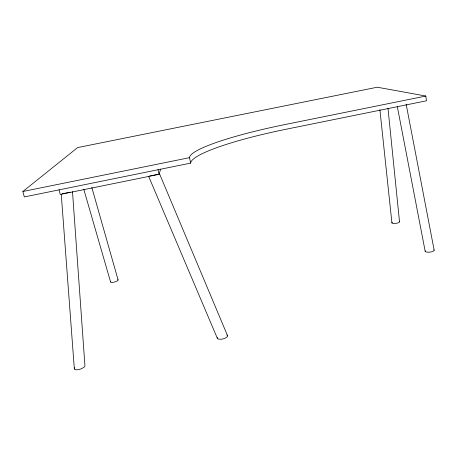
<?xml version="1.0" encoding="UTF-8"?>
<svg xmlns="http://www.w3.org/2000/svg" width="457" height="457" viewBox="0 0 457 457"><rect width="100%" height="100%" fill="white"/><g stroke="black" fill="none" stroke-linecap="round" stroke-linejoin="round"><path stroke-width="0.69" d="M59.033 189.746L60.255 194.442L159.093 174.323L160.607 169.159M159.105 173.683L159.242 173.209M392.392 222.228L392.026 222.53A3.942 1.068 -7.9 0 0 393.071 223.422L394.802 223.467A3.782 1.028 -8 0 0 398.47 222.708L399.412 222.102A3.942 1.068 -8 0 0 399.361 221.554M22.85 191.506L77.621 147.582L377.282 87.218L425.833 96.044L426.472 100.797L285.933 129.274A113.199 16.635 -10.5 0 0 190.643 163.115L24.324 196.933L22.85 191.506L189.478 157.671A113.405 15.789 -10.5 0 1 285.071 124.533L425.833 96.044M157.551 174.385L149.719 175.979M70.092 192.186L62.192 193.797M148.622 176.305L217.235 338.043M159.362 173.409L227.597 335.844M83.768 189.244L110.6 282.009M91.817 187.45L118.072 279.867M158.031 169.616L159.093 174.323M189.478 157.671L190.643 163.115M397.276 106.344L425.17 251.247M406.13 104.116L434.15 250.145M379.887 109.669L391.912 222.822M387.987 108.298L399.515 221.811M61.261 194.316L74.337 368.913M72.497 191.586L84.922 365.583A5.398 1.954 -17.8 0 1 83.791 367.411L81.557 368.662A5.621 2.039 -17.8 0 1 76.273 369.782L74.657 369.353A5.398 1.954 -17.8 0 1 74.788 367.731M217.366 337.477A5.158 2.005 -13.1 0 0 218.012 338.923L219.988 339.271A5.37 2.091 -13.1 0 0 225.198 338.163L227.02 337.009A5.158 2.005 -13.1 0 0 226.786 334.981M425.256 250.864A4.65 1.445 -6.6 0 0 426.678 252.081L428.775 252.201A4.461 1.388 -6.6 0 0 433.059 251.304L434.081 250.527A4.65 1.451 -6.6 0 0 433.91 249.802M110.828 281.381A4.004 1.097 -14.7 0 0 110.868 282.226L112.085 282.386A3.845 1.057 -14.7 0 0 115.855 281.598L117.386 280.866A4.004 1.097 -14.7 0 0 117.797 279.655"/></g></svg>
